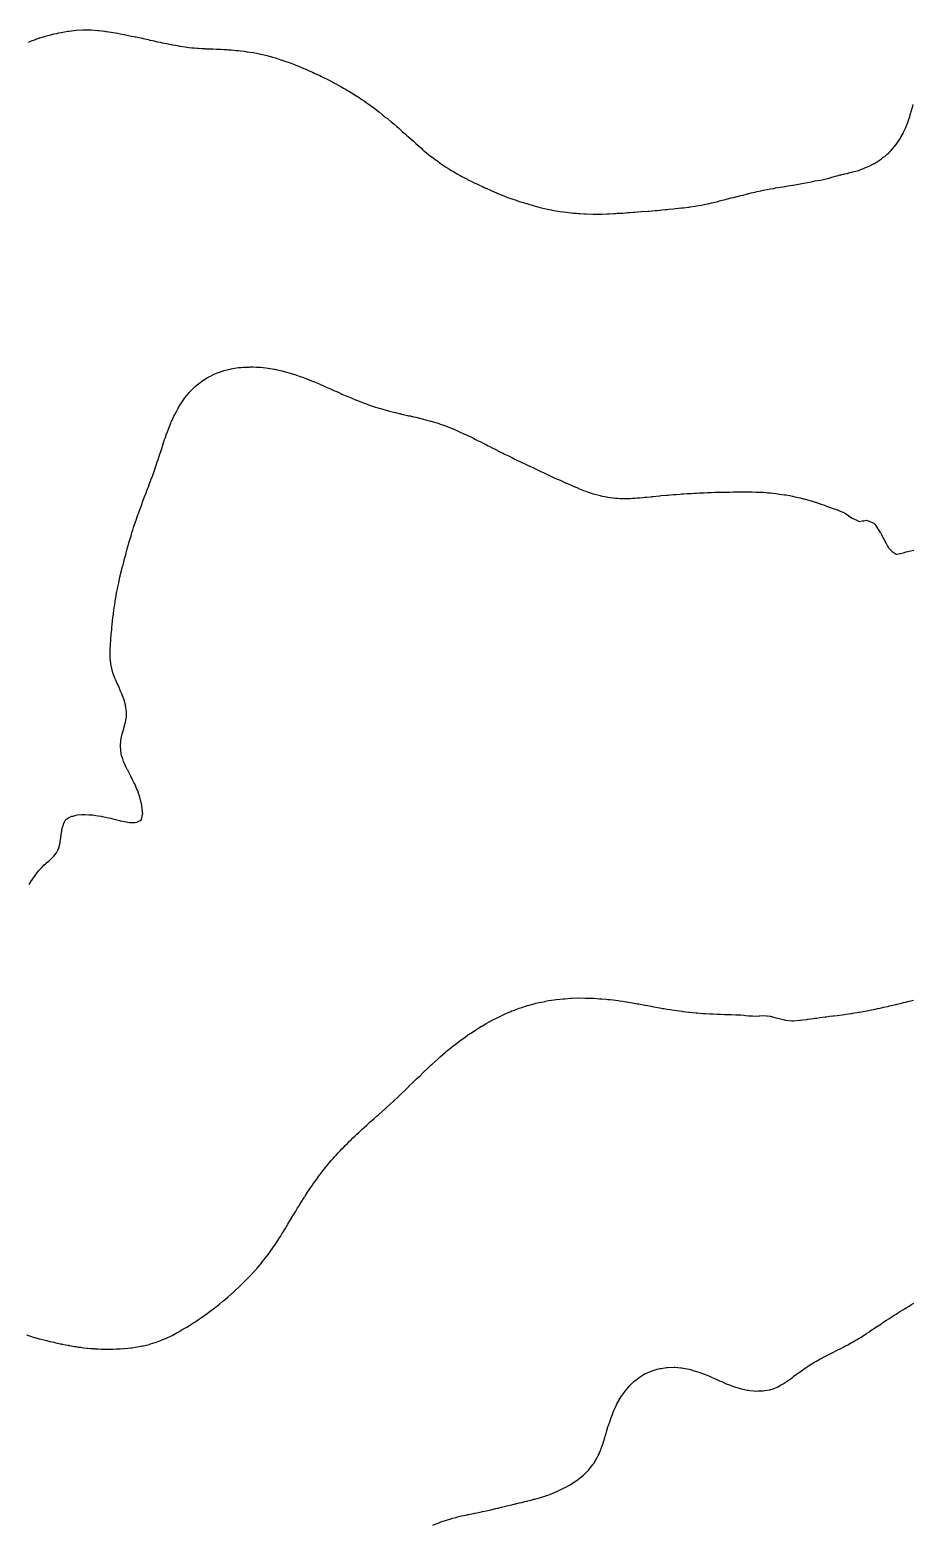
# Model space of a CAD drawing. Extents: x -717077 to -715000, y -984627 to -984000.
# Drawn here: x -716507.7 to -716388.2, y -984624.9 to -984422.4 of the extents above; entities that cross this region are included whole.
import ezdxf

# ---------------------------------------------------------------- set-up
doc = ezdxf.new("R2010")
doc.units = 0
doc.layers.add('buffer_B1_0_1_clip', color=7, linetype='Continuous')

msp = doc.modelspace()

# ---------------------------------------------------------------- linework, layer by layer
at = {"layer": 'buffer_B1_0_1_clip'}
for points in [[(-716507.93, -984424.07), (-716507.5, -984423.9), (-716507.21, -984423.79), (-716506.56, -984423.56), (-716506.5, -984423.54), (-716506.47, -984423.53), (-716506.38, -984423.5), (-716505.7, -984423.3), (-716505.5, -984423.24), (-716505.14, -984423.14), (-716504.92, -984423.08), (-716504.5, -984422.97), (-716504.11, -984422.89), (-716503.82, -984422.82), (-716503.5, -984422.75), (-716503.28, -984422.72), (-716502.59, -984422.6), (-716502.5, -984422.58), (-716502.43, -984422.57), (-716501.81, -984422.5), (-716501.53, -984422.47), (-716501.5, -984422.47), (-716501.46, -984422.47), (-716500.58, -984422.42), (-716500.5, -984422.42), (-716500.42, -984422.42), (-716499.57, -984422.43), (-716499.5, -984422.43), (-716499.43, -984422.43), (-716498.51, -984422.49), (-716498.5, -984422.49), (-716498.49, -984422.49), (-716498.41, -984422.5), (-716497.6, -984422.6), (-716497.5, -984422.62), (-716497.36, -984422.64), (-716496.73, -984422.73), (-716496.5, -984422.77), (-716496.17, -984422.83), (-716495.88, -984422.88), (-716495.5, -984422.95), (-716495.04, -984423.04), (-716494.94, -984423.06), (-716494.2, -984423.2), (-716493.69, -984423.31), (-716493.5, -984423.35), (-716493.37, -984423.37), (-716492.76, -984423.5), (-716492.55, -984423.55), (-716492.5, -984423.56), (-716492.42, -984423.58), (-716491.73, -984423.73), (-716491.5, -984423.79), (-716491.13, -984423.87), (-716490.92, -984423.92), (-716490.5, -984424.02), (-716490.1, -984424.1), (-716489.84, -984424.16), (-716489.5, -984424.23), (-716489.27, -984424.27), (-716488.6, -984424.4), (-716488.5, -984424.42), (-716488.43, -984424.43), (-716488.03, -984424.5), (-716487.58, -984424.58), (-716487.5, -984424.6), (-716487.38, -984424.62), (-716486.72, -984424.72), (-716486.5, -984424.75), (-716486.22, -984424.78), (-716485.82, -984424.83), (-716485.5, -984424.86), (-716485.12, -984424.88), (-716484.9, -984424.9), (-716484.5, -984424.93), (-716484.05, -984424.95), (-716483.95, -984424.96), (-716483.5, -984424.98), (-716483, -984425), (-716483, -984425), (-716482.5, -984425.02), (-716482.04, -984425.04), (-716481.96, -984425.04), (-716481.5, -984425.07), (-716481.09, -984425.09), (-716480.89, -984425.1), (-716480.5, -984425.13), (-716480.16, -984425.16), (-716479.8, -984425.2), (-716479.5, -984425.22), (-716479.25, -984425.25), (-716478.68, -984425.32), (-716478.5, -984425.34), (-716478.36, -984425.37), (-716477.5, -984425.5), (-716477.5, -984425.5), (-716477.49, -984425.5), (-716477.47, -984425.5), (-716476.66, -984425.66), (-716476.5, -984425.69), (-716476.25, -984425.75), (-716475.84, -984425.85), (-716475.5, -984425.93), (-716475.05, -984426.06), (-716474.9, -984426.1), (-716474.5, -984426.22), (-716474.28, -984426.29), (-716473.62, -984426.5), (-716473.53, -984426.53), (-716473.5, -984426.54), (-716472.5, -984426.9), (-716472.06, -984427.07), (-716471.85, -984427.15), (-716471.5, -984427.28), (-716471.34, -984427.35), (-716470.97, -984427.5), (-716470.64, -984427.65), (-716470.5, -984427.71), (-716470.13, -984427.87), (-716469.95, -984427.95), (-716469.5, -984428.15), (-716469.26, -984428.26), (-716468.72, -984428.5), (-716468.57, -984428.57), (-716468.5, -984428.61), (-716468.29, -984428.71), (-716467.9, -984428.9), (-716467.5, -984429.1), (-716467.23, -984429.23), (-716466.72, -984429.5), (-716466.58, -984429.58), (-716466.5, -984429.62), (-716466.23, -984429.77), (-716465.93, -984429.93), (-716465.5, -984430.17), (-716465.29, -984430.29), (-716464.93, -984430.5), (-716464.66, -984430.66), (-716464.5, -984430.76), (-716464.04, -984431.04), (-716463.83, -984431.17), (-716463.5, -984431.38), (-716463.42, -984431.43), (-716463.31, -984431.5), (-716462.82, -984431.83), (-716462.5, -984432.04), (-716462.23, -984432.23), (-716461.84, -984432.5), (-716461.64, -984432.65), (-716461.5, -984432.75), (-716461.07, -984433.07), (-716460.51, -984433.5), (-716460.5, -984433.51), (-716460.47, -984433.53), (-716459.95, -984433.95), (-716459.5, -984434.31), (-716459.39, -984434.39), (-716459.26, -984434.5), (-716458.85, -984434.85), (-716458.5, -984435.15), (-716458.09, -984435.5), (-716457.78, -984435.78), (-716457.5, -984436.03), (-716457.25, -984436.25), (-716456.96, -984436.5), (-716456.72, -984436.72), (-716456.5, -984436.92), (-716455.83, -984437.5), (-716455.66, -984437.66), (-716455.5, -984437.81), (-716455.13, -984438.13), (-716454.71, -984438.5), (-716454.6, -984438.6), (-716454.5, -984438.69), (-716454.06, -984439.06), (-716453.51, -984439.5), (-716453.5, -984439.51), (-716453.5, -984439.51), (-716453.46, -984439.54), (-716452.94, -984439.94), (-716452.5, -984440.26), (-716452.36, -984440.36), (-716452.15, -984440.5), (-716451.77, -984440.77), (-716451.5, -984440.95), (-716451.16, -984441.16), (-716450.62, -984441.5), (-716450.54, -984441.54), (-716450.5, -984441.57), (-716450.34, -984441.66), (-716449.91, -984441.91), (-716449.5, -984442.14), (-716449.26, -984442.27), (-716448.82, -984442.5), (-716448.61, -984442.61), (-716448.5, -984442.67), (-716448.16, -984442.84), (-716447.94, -984442.95), (-716447.5, -984443.17), (-716447.27, -984443.28), (-716446.8, -984443.5), (-716446.59, -984443.6), (-716446.5, -984443.64), (-716446.24, -984443.76), (-716445.91, -984443.91), (-716445.5, -984444.1), (-716445.22, -984444.23), (-716444.59, -984444.5), (-716444.53, -984444.53), (-716444.5, -984444.54), (-716444.43, -984444.57), (-716443.82, -984444.82), (-716443.5, -984444.95), (-716443.09, -984445.1), (-716442.8, -984445.2), (-716442.5, -984445.31), (-716442.36, -984445.36), (-716441.93, -984445.5), (-716441.6, -984445.61), (-716441.5, -984445.64), (-716441.3, -984445.7), (-716440.84, -984445.84), (-716440.5, -984445.94), (-716440.07, -984446.07), (-716439.88, -984446.12), (-716439.5, -984446.23), (-716438.53, -984446.5), (-716438.5, -984446.51), (-716438.5, -984446.51), (-716438.49, -984446.51), (-716437.69, -984446.69), (-716437.5, -984446.74), (-716437.21, -984446.79), (-716436.86, -984446.86), (-716436.5, -984446.93), (-716436, -984447.01), (-716435.99, -984447.01), (-716435.5, -984447.08), (-716435.12, -984447.12), (-716434.84, -984447.16), (-716434.5, -984447.2), (-716434.22, -984447.22), (-716433.74, -984447.26), (-716433.5, -984447.28), (-716433.29, -984447.29), (-716432.67, -984447.33), (-716432.5, -984447.34), (-716431.5, -984447.36), (-716431.36, -984447.36), (-716430.64, -984447.36), (-716430.5, -984447.36), (-716430.35, -984447.36), (-716429.67, -984447.33), (-716429.5, -984447.33), (-716429.32, -984447.32), (-716428.71, -984447.29), (-716428.5, -984447.28), (-716428.26, -984447.26), (-716427.77, -984447.23), (-716427.5, -984447.22), (-716427.19, -984447.19), (-716426.83, -984447.17), (-716426.5, -984447.14), (-716426.11, -984447.11), (-716425.9, -984447.1), (-716425.5, -984447.07), (-716425.03, -984447.03), (-716424.97, -984447.03), (-716424.04, -984446.96), (-716423.95, -984446.96), (-716423.5, -984446.92), (-716423.11, -984446.89), (-716422.87, -984446.87), (-716422.5, -984446.84), (-716422.19, -984446.81), (-716421.76, -984446.76), (-716421.5, -984446.74), (-716421.28, -984446.72), (-716420.65, -984446.65), (-716420.38, -984446.62), (-716419.53, -984446.53), (-716419.5, -984446.53), (-716419.47, -984446.53), (-716419.27, -984446.5), (-716418.58, -984446.42), (-716418.5, -984446.41), (-716418.39, -984446.39), (-716417.71, -984446.29), (-716417.5, -984446.26), (-716417.2, -984446.2), (-716416.86, -984446.14), (-716416.5, -984446.07), (-716416.03, -984445.97), (-716415.95, -984445.96), (-716415.5, -984445.86), (-716415.21, -984445.79), (-716414.65, -984445.65), (-716414.5, -984445.62), (-716414.41, -984445.59), (-716414.05, -984445.5), (-716413.61, -984445.39), (-716413.5, -984445.36), (-716413.31, -984445.31), (-716412.82, -984445.18), (-716412.5, -984445.1), (-716412.02, -984444.98), (-716411.97, -984444.97), (-716411.5, -984444.85), (-716411.22, -984444.78), (-716410.62, -984444.62), (-716410.5, -984444.59), (-716410.43, -984444.57), (-716410.13, -984444.5), (-716409.62, -984444.38), (-716409.5, -984444.35), (-716409.31, -984444.31), (-716408.8, -984444.2), (-716408.5, -984444.13), (-716407.5, -984443.94), (-716407.12, -984443.88), (-716406.83, -984443.83), (-716406.5, -984443.78), (-716405.5, -984443.61), (-716405.4, -984443.6), (-716404.85, -984443.5), (-716404.5, -984443.44), (-716404.42, -984443.43), (-716403.7, -984443.3), (-716403.5, -984443.27), (-716402.5, -984443.08), (-716402.01, -984442.99), (-716401.97, -984442.98), (-716401.5, -984442.88), (-716401.18, -984442.82), (-716400.75, -984442.75), (-716400.33, -984442.67), (-716399.6, -984442.5), (-716399.52, -984442.48), (-716399.5, -984442.48), (-716399.46, -984442.47), (-716398.75, -984442.25), (-716398.5, -984442.18), (-716398.06, -984442.06), (-716397.96, -984442.04), (-716397.5, -984441.92), (-716397.15, -984441.85), (-716396.75, -984441.75), (-716396.5, -984441.69), (-716396.35, -984441.65), (-716395.79, -984441.5), (-716395.56, -984441.44), (-716395.5, -984441.41), (-716395.36, -984441.36), (-716394.84, -984441.16), (-716394.5, -984441.03), (-716394.14, -984440.86), (-716393.55, -984440.55), (-716393.5, -984440.53), (-716393.48, -984440.52), (-716393.45, -984440.5), (-716392.87, -984440.13), (-716392.5, -984439.88), (-716392.28, -984439.72), (-716391.99, -984439.5), (-716391.73, -984439.27), (-716391.5, -984439.06), (-716391.22, -984438.78), (-716390.96, -984438.5), (-716390.75, -984438.25), (-716390.5, -984437.93), (-716390.32, -984437.68), (-716390.2, -984437.5), (-716389.93, -984437.07), (-716389.76, -984436.76), (-716389.6, -984436.5), (-716389.57, -984436.43), (-716389.5, -984436.29), (-716389.25, -984435.75), (-716389.15, -984435.5), (-716388.97, -984435.03), (-716388.93, -984434.94), (-716388.77, -984434.5), (-716388.7, -984434.3), (-716388.5, -984433.61), (-716388.47, -984433.52), (-716388.47, -984433.5), (-716388.46, -984433.46), (-716388.26, -984432.74), (-716388.2, -984432.5)], [(-716507.85, -984538.15), (-716507.5, -984537.64), (-716507.44, -984537.56), (-716507.41, -984537.5), (-716507.22, -984537.22), (-716507.04, -984536.96), (-716506.72, -984536.5), (-716506.62, -984536.38), (-716506.5, -984536.24), (-716506.14, -984535.86), (-716505.79, -984535.5), (-716505.64, -984535.36), (-716505.5, -984535.24), (-716505.1, -984534.9), (-716504.66, -984534.5), (-716504.58, -984534.42), (-716504.5, -984534.33), (-716504.14, -984533.86), (-716503.94, -984533.5), (-716503.82, -984533.18), (-716503.7, -984532.7), (-716503.64, -984532.5), (-716503.62, -984532.38), (-716503.52, -984531.52), (-716503.51, -984531.5), (-716503.51, -984531.49), (-716503.5, -984531.38), (-716503.39, -984530.61), (-716503.38, -984530.5), (-716503.29, -984530.29), (-716503.14, -984529.86), (-716502.95, -984529.5), (-716502.72, -984529.28), (-716502.5, -984529.13), (-716502.07, -984528.93), (-716501.89, -984528.89), (-716501.5, -984528.76), (-716501.28, -984528.72), (-716500.7, -984528.7), (-716500.5, -984528.67), (-716500.32, -984528.68), (-716499.72, -984528.72), (-716499.5, -984528.72), (-716499.25, -984528.75), (-716498.81, -984528.81), (-716498.5, -984528.85), (-716498.08, -984528.92), (-716497.94, -984528.95), (-716497.5, -984529.03), (-716497.11, -984529.12), (-716496.8, -984529.2), (-716496.5, -984529.27), (-716496.31, -984529.31), (-716495.63, -984529.5), (-716495.53, -984529.53), (-716495.5, -984529.54), (-716495.45, -984529.55), (-716494.69, -984529.69), (-716494.5, -984529.74), (-716494.24, -984529.77), (-716493.75, -984529.75), (-716493.5, -984529.77), (-716493.28, -984529.72), (-716492.81, -984529.5), (-716492.65, -984529.35), (-716492.5, -984528.7), (-716492.47, -984528.53), (-716492.47, -984528.5), (-716492.48, -984528.48), (-716492.5, -984528.24), (-716492.57, -984527.57), (-716492.57, -984527.5), (-716492.59, -984527.41), (-716492.76, -984526.76), (-716492.8, -984526.5), (-716492.97, -984526.03), (-716492.98, -984525.99), (-716493.14, -984525.5), (-716493.25, -984525.25), (-716493.5, -984524.67), (-716493.55, -984524.55), (-716493.57, -984524.5), (-716493.65, -984524.35), (-716493.88, -984523.88), (-716494.08, -984523.5), (-716494.22, -984523.22), (-716494.5, -984522.7), (-716494.57, -984522.57), (-716494.61, -984522.5), (-716494.69, -984522.31), (-716494.88, -984521.88), (-716495.06, -984521.5), (-716495.16, -984521.16), (-716495.32, -984520.68), (-716495.38, -984520.5), (-716495.39, -984520.39), (-716495.49, -984519.51), (-716495.49, -984519.5), (-716495.49, -984519.5), (-716495.41, -984518.59), (-716495.4, -984518.5), (-716495.37, -984518.37), (-716495.23, -984517.77), (-716495.16, -984517.5), (-716495.03, -984517.03), (-716495.02, -984516.98), (-716494.88, -984516.5), (-716494.81, -984516.19), (-716494.7, -984515.7), (-716494.65, -984515.5), (-716494.66, -984515.34), (-716494.68, -984514.69), (-716494.69, -984514.5), (-716494.74, -984514.26), (-716494.82, -984513.82), (-716494.89, -984513.5), (-716495.04, -984513.04), (-716495.09, -984512.91), (-716495.23, -984512.5), (-716495.31, -984512.32), (-716495.5, -984511.91), (-716495.62, -984511.62), (-716495.67, -984511.5), (-716495.81, -984511.19), (-716495.93, -984510.93), (-716496.12, -984510.5), (-716496.23, -984510.23), (-716496.5, -984509.51), (-716496.5, -984509.5), (-716496.5, -984509.5), (-716496.5, -984509.5), (-716496.7, -984508.7), (-716496.74, -984508.5), (-716496.77, -984508.23), (-716496.82, -984507.83), (-716496.86, -984507.5), (-716496.86, -984507.14), (-716496.87, -984506.87), (-716496.87, -984506.5), (-716496.86, -984506.14), (-716496.85, -984505.85), (-716496.83, -984505.5), (-716496.8, -984505.2), (-716496.77, -984504.77), (-716496.75, -984504.5), (-716496.72, -984504.28), (-716496.67, -984503.67), (-716496.65, -984503.5), (-716496.64, -984503.36), (-716496.56, -984502.56), (-716496.55, -984502.5), (-716496.54, -984502.46), (-716496.5, -984502.06), (-716496.44, -984501.56), (-716496.43, -984501.5), (-716496.42, -984501.42), (-716496.32, -984500.68), (-716496.3, -984500.5), (-716496.26, -984500.26), (-716496.19, -984499.81), (-716496.14, -984499.5), (-716496.07, -984499.07), (-716496.04, -984498.96), (-716495.97, -984498.5), (-716495.89, -984498.11), (-716495.83, -984497.83), (-716495.76, -984497.5), (-716495.71, -984497.29), (-716495.56, -984496.56), (-716495.55, -984496.5), (-716495.54, -984496.46), (-716495.5, -984496.3), (-716495.34, -984495.66), (-716495.3, -984495.5), (-716495.23, -984495.23), (-716495.13, -984494.87), (-716495.04, -984494.5), (-716494.92, -984494.08), (-716494.87, -984493.87), (-716494.77, -984493.5), (-716494.71, -984493.29), (-716494.51, -984492.51), (-716494.51, -984492.5), (-716494.51, -984492.49), (-716494.5, -984492.47), (-716494.28, -984491.72), (-716494.21, -984491.5), (-716494.09, -984491.09), (-716494.05, -984490.95), (-716493.92, -984490.5), (-716493.81, -984490.19), (-716493.65, -984489.65), (-716493.6, -984489.5), (-716493.57, -984489.43), (-716493.5, -984489.19), (-716493.32, -984488.68), (-716493.25, -984488.5), (-716493.12, -984488.12), (-716493.06, -984487.94), (-716492.9, -984487.5), (-716492.79, -984487.21), (-716492.56, -984486.56), (-716492.54, -984486.5), (-716492.53, -984486.47), (-716492.5, -984486.4), (-716492.25, -984485.75), (-716491.97, -984485.03), (-716491.94, -984484.94), (-716491.77, -984484.5), (-716491.7, -984484.3), (-716491.5, -984483.74), (-716491.43, -984483.57), (-716491.35, -984483.36), (-716491.16, -984482.84), (-716490.89, -984482.11), (-716490.79, -984481.79), (-716490.69, -984481.5), (-716490.64, -984481.36), (-716490.5, -984480.92), (-716490.39, -984480.61), (-716490.35, -984480.5), (-716490.28, -984480.28), (-716490.14, -984479.86), (-716490.02, -984479.5), (-716489.89, -984479.11), (-716489.79, -984478.79), (-716489.69, -984478.5), (-716489.64, -984478.36), (-716489.5, -984477.91), (-716489.39, -984477.61), (-716489.36, -984477.5), (-716489.28, -984477.28), (-716489.13, -984476.87), (-716489, -984476.5), (-716488.85, -984476.15), (-716488.68, -984475.68), (-716488.61, -984475.5), (-716488.57, -984475.43), (-716488.5, -984475.26), (-716488.25, -984474.75), (-716488.14, -984474.5), (-716487.91, -984474.09), (-716487.71, -984473.72), (-716487.6, -984473.5), (-716487.56, -984473.44), (-716487.5, -984473.34), (-716486.94, -984472.5), (-716486.75, -984472.25), (-716486.5, -984471.93), (-716486.3, -984471.7), (-716486.13, -984471.5), (-716485.82, -984471.18), (-716485.5, -984470.86), (-716485.31, -984470.69), (-716485.1, -984470.5), (-716484.76, -984470.24), (-716484.5, -984470.04), (-716484.18, -984469.82), (-716483.68, -984469.5), (-716483.56, -984469.44), (-716483.5, -984469.4), (-716483.3, -984469.3), (-716482.89, -984469.11), (-716482.5, -984468.92), (-716482.19, -984468.81), (-716481.6, -984468.6), (-716481.5, -984468.56), (-716481.45, -984468.55), (-716481.26, -984468.5), (-716480.65, -984468.35), (-716480.5, -984468.32), (-716480.28, -984468.28), (-716479.79, -984468.21), (-716479.5, -984468.16), (-716479.13, -984468.13), (-716478.89, -984468.11), (-716478.5, -984468.08), (-716478.07, -984468.08), (-716477.93, -984468.07), (-716477.5, -984468.07), (-716477.09, -984468.09), (-716476.9, -984468.1), (-716476.5, -984468.12), (-716476.16, -984468.16), (-716475.8, -984468.2), (-716475.5, -984468.24), (-716475.27, -984468.27), (-716474.61, -984468.39), (-716474.5, -984468.41), (-716474.42, -984468.42), (-716474.06, -984468.5), (-716473.6, -984468.61), (-716473.5, -984468.63), (-716473.32, -984468.68), (-716472.82, -984468.82), (-716472.5, -984468.91), (-716472.05, -984469.05), (-716471.9, -984469.1), (-716471.5, -984469.23), (-716471.29, -984469.3), (-716470.71, -984469.5), (-716470.5, -984469.58), (-716470.36, -984469.64), (-716469.85, -984469.85), (-716469.5, -984469.99), (-716469.14, -984470.14), (-716468.67, -984470.33), (-716468.5, -984470.4), (-716468.43, -984470.43), (-716468.27, -984470.5), (-716467.74, -984470.74), (-716467.5, -984470.85), (-716467.05, -984471.05), (-716466.87, -984471.13), (-716466.5, -984471.29), (-716466.35, -984471.36), (-716466.02, -984471.5), (-716465.66, -984471.67), (-716465.5, -984471.74), (-716465.08, -984471.92), (-716464.97, -984471.97), (-716464.5, -984472.17), (-716464.26, -984472.27), (-716463.66, -984472.5), (-716463.55, -984472.55), (-716463.5, -984472.57), (-716463.38, -984472.62), (-716462.84, -984472.84), (-716462.5, -984472.97), (-716462.11, -984473.11), (-716461.77, -984473.23), (-716461.5, -984473.33), (-716461.37, -984473.37), (-716460.95, -984473.5), (-716460.61, -984473.61), (-716460.5, -984473.65), (-716460.29, -984473.71), (-716459.85, -984473.85), (-716459.5, -984473.94), (-716459.06, -984474.06), (-716458.9, -984474.1), (-716458.5, -984474.2), (-716458.26, -984474.26), (-716457.58, -984474.42), (-716457.5, -984474.44), (-716457.45, -984474.45), (-716457.22, -984474.5), (-716456.64, -984474.64), (-716456.5, -984474.67), (-716456.29, -984474.71), (-716455.82, -984474.82), (-716455.5, -984474.89), (-716455.01, -984475.01), (-716454.98, -984475.02), (-716454.5, -984475.13), (-716454.21, -984475.21), (-716453.64, -984475.36), (-716453.5, -984475.39), (-716453.42, -984475.42), (-716453.14, -984475.5), (-716452.65, -984475.66), (-716452.5, -984475.7), (-716452.19, -984475.81), (-716451.91, -984475.91), (-716451.5, -984476.05), (-716451.18, -984476.18), (-716450.6, -984476.4), (-716450.5, -984476.44), (-716450.45, -984476.46), (-716450.35, -984476.5), (-716449.76, -984476.77), (-716449.5, -984476.88), (-716449.08, -984477.08), (-716448.79, -984477.21), (-716448.5, -984477.34), (-716448.39, -984477.39), (-716448.16, -984477.5), (-716447.72, -984477.73), (-716447.5, -984477.84), (-716447.06, -984478.06), (-716446.82, -984478.18), (-716446.5, -984478.34), (-716446.39, -984478.4), (-716446.18, -984478.5), (-716445.73, -984478.74), (-716445.5, -984478.86), (-716445.07, -984479.08), (-716444.78, -984479.22), (-716444.5, -984479.36), (-716444.41, -984479.41), (-716444.21, -984479.5), (-716443.74, -984479.74), (-716443.5, -984479.86), (-716443.07, -984480.07), (-716442.79, -984480.21), (-716442.5, -984480.35), (-716442.4, -984480.4), (-716442.18, -984480.5), (-716441.73, -984480.73), (-716441.5, -984480.84), (-716441.05, -984481.06), (-716440.85, -984481.15), (-716440.5, -984481.32), (-716440.37, -984481.38), (-716440.09, -984481.5), (-716439.69, -984481.7), (-716439.5, -984481.79), (-716439.02, -984482.02), (-716438.94, -984482.06), (-716438.5, -984482.27), (-716438.34, -984482.34), (-716437.97, -984482.5), (-716437.65, -984482.66), (-716437.5, -984482.73), (-716437.07, -984482.93), (-716436.97, -984482.98), (-716436.5, -984483.2), (-716436.29, -984483.29), (-716435.81, -984483.5), (-716435.6, -984483.6), (-716435.5, -984483.65), (-716435.23, -984483.77), (-716434.91, -984483.92), (-716434.5, -984484.1), (-716434.21, -984484.22), (-716433.51, -984484.5), (-716433.5, -984484.51), (-716433.5, -984484.51), (-716433.49, -984484.51), (-716432.79, -984484.79), (-716432.5, -984484.9), (-716432.05, -984485.06), (-716431.89, -984485.11), (-716431.5, -984485.24), (-716431.3, -984485.3), (-716430.52, -984485.5), (-716430.5, -984485.51), (-716430.5, -984485.51), (-716430.49, -984485.51), (-716429.68, -984485.68), (-716429.5, -984485.72), (-716429.25, -984485.75), (-716428.8, -984485.81), (-716428.5, -984485.84), (-716428.15, -984485.85), (-716427.86, -984485.87), (-716427.5, -984485.88), (-716427.13, -984485.87), (-716426.87, -984485.87), (-716426.5, -984485.87), (-716426.16, -984485.84), (-716425.83, -984485.83), (-716425.5, -984485.81), (-716425.22, -984485.78), (-716424.74, -984485.75), (-716424.5, -984485.72), (-716424.3, -984485.7), (-716423.64, -984485.64), (-716423.5, -984485.62), (-716423.39, -984485.61), (-716422.52, -984485.52), (-716422.5, -984485.52), (-716422.48, -984485.52), (-716422.32, -984485.5), (-716421.56, -984485.43), (-716421.5, -984485.43), (-716421.42, -984485.42), (-716420.64, -984485.36), (-716420.5, -984485.35), (-716420.33, -984485.34), (-716419.71, -984485.29), (-716419.5, -984485.27), (-716419.26, -984485.26), (-716418.77, -984485.23), (-716418.5, -984485.21), (-716418.19, -984485.19), (-716417.83, -984485.17), (-716417.5, -984485.15), (-716417.13, -984485.14), (-716416.88, -984485.12), (-716416.5, -984485.1), (-716416.09, -984485.09), (-716415.92, -984485.08), (-716415.5, -984485.06), (-716415.05, -984485.05), (-716414.95, -984485.05), (-716414.5, -984485.04), (-716414.03, -984485.03), (-716413.97, -984485.03), (-716413.5, -984485.02), (-716413.01, -984485.01), (-716412.99, -984485.01), (-716412.5, -984485), (-716411.5, -984484.99), (-716411, -984485), (-716410.99, -984485), (-716410.5, -984485), (-716410, -984485), (-716410, -984485), (-716409.5, -984485.01), (-716408.5, -984485.05), (-716408.08, -984485.08), (-716407.9, -984485.1), (-716407.5, -984485.13), (-716407.16, -984485.17), (-716406.79, -984485.21), (-716406.5, -984485.24), (-716406.27, -984485.28), (-716405.63, -984485.37), (-716405.5, -984485.39), (-716405.4, -984485.41), (-716404.9, -984485.5), (-716404.57, -984485.57), (-716404.5, -984485.58), (-716404.39, -984485.61), (-716403.75, -984485.75), (-716403.5, -984485.81), (-716403.08, -984485.92), (-716402.95, -984485.95), (-716402.5, -984486.07), (-716402.16, -984486.17), (-716401.69, -984486.31), (-716401.5, -984486.37), (-716401.39, -984486.4), (-716401.07, -984486.5), (-716400.64, -984486.64), (-716400.5, -984486.69), (-716400.19, -984486.81), (-716399.92, -984486.92), (-716399.5, -984487.08), (-716399.18, -984487.18), (-716398.62, -984487.38), (-716398.5, -984487.42), (-716398.44, -984487.44), (-716398.27, -984487.5), (-716397.71, -984487.72), (-716397.5, -984487.81), (-716397.1, -984488.1), (-716396.54, -984488.5), (-716396.52, -984488.52), (-716396.5, -984488.54), (-716396.43, -984488.57), (-716395.83, -984488.84), (-716395.5, -984488.98), (-716395.08, -984488.92), (-716394.89, -984488.89), (-716394.5, -984488.84), (-716394.01, -984489.02), (-716393.97, -984489.03), (-716393.5, -984489.21), (-716393.38, -984489.38), (-716393.29, -984489.5), (-716392.98, -984489.98), (-716392.92, -984490.08), (-716392.64, -984490.5), (-716392.59, -984490.59), (-716392.5, -984490.75), (-716392.25, -984491.25), (-716392.11, -984491.5), (-716391.91, -984491.91), (-716391.66, -984492.34), (-716391.57, -984492.5), (-716391.55, -984492.55), (-716391.5, -984492.63), (-716391.05, -984493.05), (-716390.75, -984493.25), (-716390.5, -984493.43), (-716390.41, -984493.41), (-716389.73, -984493.27), (-716389.5, -984493.23), (-716389.13, -984493.13), (-716388.92, -984493.08), (-716388.5, -984492.97), (-716388.1, -984492.9)], [(-716508.18, -984599.18), (-716507.65, -984599.35), (-716507.5, -984599.4), (-716507.42, -984599.42), (-716507.13, -984599.5), (-716506.64, -984599.64), (-716506.5, -984599.68), (-716506.25, -984599.75), (-716505.85, -984599.85), (-716505.5, -984599.94), (-716505.04, -984600.05), (-716504.93, -984600.07), (-716504.5, -984600.17), (-716504.23, -984600.23), (-716503.64, -984600.36), (-716503.5, -984600.39), (-716503.4, -984600.41), (-716502.94, -984600.5), (-716502.57, -984600.58), (-716502.5, -984600.59), (-716502.39, -984600.61), (-716501.72, -984600.72), (-716501.5, -984600.76), (-716501.19, -984600.81), (-716500.85, -984600.85), (-716500.5, -984600.91), (-716500.05, -984600.95), (-716499.96, -984600.96), (-716499.5, -984601.01), (-716499.03, -984601.03), (-716498.96, -984601.04), (-716498.5, -984601.07), (-716498.07, -984601.08), (-716497.92, -984601.08), (-716497.5, -984601.09), (-716497.09, -984601.09), (-716496.91, -984601.09), (-716496.5, -984601.09), (-716496.07, -984601.07), (-716495.93, -984601.07), (-716495.5, -984601.05), (-716495.01, -984601.01), (-716494.99, -984601.01), (-716494.5, -984600.97), (-716494.08, -984600.92), (-716493.9, -984600.9), (-716493.5, -984600.85), (-716493.2, -984600.8), (-716492.71, -984600.71), (-716492.5, -984600.67), (-716492.36, -984600.64), (-716491.77, -984600.5), (-716491.55, -984600.45), (-716491.5, -984600.43), (-716491.4, -984600.4), (-716490.8, -984600.2), (-716490.5, -984600.11), (-716490.07, -984599.93), (-716489.84, -984599.84), (-716489.5, -984599.7), (-716489.36, -984599.64), (-716489.06, -984599.5), (-716488.68, -984599.32), (-716488.5, -984599.23), (-716488.03, -984598.98), (-716487.91, -984598.91), (-716487.5, -984598.69), (-716487.38, -984598.62), (-716487.17, -984598.5), (-716486.75, -984598.25), (-716486.5, -984598.11), (-716486.12, -984597.88), (-716485.53, -984597.5), (-716485.51, -984597.49), (-716485.5, -984597.48), (-716485.43, -984597.44), (-716484.91, -984597.09), (-716484.5, -984596.81), (-716484.32, -984596.68), (-716484.06, -984596.5), (-716483.73, -984596.27), (-716483.5, -984596.09), (-716483.16, -984595.84), (-716482.72, -984595.5), (-716482.6, -984595.41), (-716482.5, -984595.33), (-716482.04, -984594.96), (-716481.61, -984594.62), (-716481.5, -984594.52), (-716481.49, -984594.51), (-716481.47, -984594.5), (-716480.95, -984594.05), (-716480.5, -984593.66), (-716480.42, -984593.58), (-716480.33, -984593.5), (-716479.89, -984593.11), (-716479.5, -984592.74), (-716479.37, -984592.63), (-716479.24, -984592.5), (-716478.86, -984592.14), (-716478.5, -984591.77), (-716478.37, -984591.63), (-716478.24, -984591.5), (-716477.88, -984591.12), (-716477.5, -984590.71), (-716477.4, -984590.6), (-716477.3, -984590.5), (-716476.93, -984590.07), (-716476.5, -984589.56), (-716476.47, -984589.53), (-716476.45, -984589.5), (-716476.25, -984589.25), (-716476.03, -984588.97), (-716475.67, -984588.5), (-716475.59, -984588.41), (-716475.5, -984588.28), (-716475.17, -984587.83), (-716474.93, -984587.5), (-716474.75, -984587.25), (-716474.5, -984586.86), (-716474.35, -984586.65), (-716474.26, -984586.5), (-716473.96, -984586.04), (-716473.84, -984585.85), (-716473.63, -984585.5), (-716473.58, -984585.42), (-716473.5, -984585.29), (-716473.2, -984584.8), (-716473.01, -984584.5), (-716472.82, -984584.18), (-716472.5, -984583.64), (-716472.44, -984583.56), (-716472.41, -984583.5), (-716472.28, -984583.29), (-716472.07, -984582.93), (-716471.81, -984582.5), (-716471.69, -984582.31), (-716471.5, -984581.98), (-716471.31, -984581.69), (-716471.2, -984581.5), (-716470.93, -984581.07), (-716470.7, -984580.7), (-716470.58, -984580.5), (-716470.54, -984580.46), (-716470.5, -984580.38), (-716470.15, -984579.86), (-716469.92, -984579.5), (-716469.75, -984579.25), (-716469.5, -984578.88), (-716469.34, -984578.66), (-716469.23, -984578.5), (-716468.92, -984578.08), (-716468.58, -984577.58), (-716468.52, -984577.5), (-716468.51, -984577.49), (-716468.5, -984577.47), (-716468.07, -984576.93), (-716467.74, -984576.5), (-716467.63, -984576.37), (-716467.5, -984576.21), (-716467.17, -984575.83), (-716466.9, -984575.5), (-716466.71, -984575.29), (-716466.5, -984575.04), (-716466.24, -984574.76), (-716466, -984574.5), (-716465.76, -984574.24), (-716465.5, -984573.96), (-716465.27, -984573.73), (-716465.05, -984573.5), (-716464.77, -984573.23), (-716464.5, -984572.95), (-716464.27, -984572.73), (-716464.03, -984572.5), (-716463.75, -984572.25), (-716463.5, -984572), (-716463.24, -984571.76), (-716462.96, -984571.5), (-716462.72, -984571.28), (-716462.5, -984571.07), (-716462.2, -984570.81), (-716461.86, -984570.5), (-716461.67, -984570.33), (-716461.5, -984570.17), (-716461.14, -984569.86), (-716460.73, -984569.5), (-716460.61, -984569.39), (-716460.5, -984569.3), (-716460.07, -984568.93), (-716459.6, -984568.5), (-716459.54, -984568.46), (-716459.5, -984568.41), (-716459.02, -984567.98), (-716458.51, -984567.5), (-716458.5, -984567.5), (-716458.5, -984567.49), (-716458.39, -984567.39), (-716457.99, -984567.02), (-716457.5, -984566.53), (-716457.48, -984566.52), (-716457.47, -984566.5), (-716456.97, -984566.03), (-716456.5, -984565.56), (-716456.47, -984565.53), (-716456.44, -984565.5), (-716455.96, -984565.04), (-716455.5, -984564.58), (-716455.46, -984564.54), (-716455.42, -984564.5), (-716454.94, -984564.06), (-716454.5, -984563.62), (-716454.44, -984563.56), (-716454.37, -984563.5), (-716453.92, -984563.08), (-716453.5, -984562.68), (-716453.41, -984562.59), (-716453.31, -984562.5), (-716452.88, -984562.12), (-716452.5, -984561.76), (-716452.36, -984561.64), (-716452.21, -984561.5), (-716451.83, -984561.17), (-716451.5, -984560.88), (-716451.29, -984560.71), (-716451.04, -984560.5), (-716450.74, -984560.26), (-716450.5, -984560.07), (-716450.18, -984559.82), (-716449.77, -984559.5), (-716449.61, -984559.39), (-716449.5, -984559.3), (-716449.03, -984558.97), (-716448.8, -984558.81), (-716448.5, -984558.59), (-716448.45, -984558.55), (-716448.37, -984558.5), (-716447.85, -984558.15), (-716447.5, -984557.92), (-716446.84, -984557.5), (-716446.63, -984557.37), (-716446.5, -984557.29), (-716446.02, -984557.02), (-716445.99, -984557.01), (-716445.5, -984556.73), (-716445.35, -984556.65), (-716445.07, -984556.5), (-716444.69, -984556.31), (-716444.5, -984556.21), (-716444.02, -984555.98), (-716443.94, -984555.94), (-716443.5, -984555.73), (-716443.34, -984555.66), (-716442.98, -984555.5), (-716442.64, -984555.36), (-716442.5, -984555.3), (-716442.17, -984555.18), (-716441.92, -984555.08), (-716441.5, -984554.92), (-716441.18, -984554.82), (-716440.64, -984554.64), (-716440.5, -984554.59), (-716440.43, -984554.57), (-716440.18, -984554.5), (-716439.5, -984554.31), (-716439.25, -984554.26), (-716438.84, -984554.16), (-716438.5, -984554.09), (-716438, -984554), (-716437.99, -984553.99), (-716437.5, -984553.9), (-716437.15, -984553.85), (-716436.8, -984553.8), (-716436.5, -984553.76), (-716435.5, -984553.65), (-716435.36, -984553.64), (-716434.57, -984553.58), (-716434.5, -984553.57), (-716434.43, -984553.57), (-716433.53, -984553.53), (-716433.5, -984553.53), (-716433.47, -984553.53), (-716432.53, -984553.54), (-716432.5, -984553.54), (-716432.46, -984553.54), (-716431.57, -984553.57), (-716431.5, -984553.58), (-716431.42, -984553.58), (-716430.63, -984553.63), (-716430.5, -984553.64), (-716430.35, -984553.65), (-716429.71, -984553.71), (-716429.5, -984553.73), (-716429.24, -984553.76), (-716428.81, -984553.81), (-716428.5, -984553.85), (-716428.1, -984553.9), (-716427.92, -984553.92), (-716427.5, -984553.98), (-716427.05, -984554.05), (-716426.93, -984554.07), (-716426.5, -984554.14), (-716426.19, -984554.19), (-716425.72, -984554.28), (-716425.5, -984554.31), (-716425.34, -984554.34), (-716424.51, -984554.49), (-716424.49, -984554.49), (-716424.44, -984554.5), (-716423.65, -984554.65), (-716423.5, -984554.68), (-716423.28, -984554.72), (-716422.81, -984554.81), (-716422.5, -984554.87), (-716422.06, -984554.94), (-716421.96, -984554.96), (-716421.5, -984555.04), (-716421.1, -984555.1), (-716420.86, -984555.14), (-716420.5, -984555.19), (-716419.5, -984555.33), (-716419.35, -984555.35), (-716418.55, -984555.45), (-716418.5, -984555.46), (-716418.46, -984555.46), (-716418.05, -984555.5), (-716417.55, -984555.55), (-716417.5, -984555.56), (-716417.44, -984555.56), (-716416.62, -984555.63), (-716416.5, -984555.63), (-716416.36, -984555.64), (-716415.68, -984555.69), (-716415.5, -984555.7), (-716415.3, -984555.7), (-716414.72, -984555.72), (-716414.5, -984555.73), (-716414.26, -984555.74), (-716413.75, -984555.76), (-716413.5, -984555.77), (-716413.23, -984555.77), (-716412.79, -984555.79), (-716412.19, -984555.81), (-716411.82, -984555.82), (-716411.5, -984555.83), (-716411.13, -984555.87), (-716410.89, -984555.9), (-716410.5, -984555.94), (-716410.04, -984555.96), (-716409.96, -984555.97), (-716409.5, -984555.99), (-716409.04, -984555.96), (-716408.95, -984555.95), (-716408.5, -984555.92), (-716408.04, -984555.96), (-716407.97, -984555.97), (-716407.5, -984556.01), (-716407.12, -984556.12), (-716406.79, -984556.21), (-716406.5, -984556.29), (-716406.33, -984556.33), (-716405.63, -984556.5), (-716405.52, -984556.53), (-716405.5, -984556.53), (-716405.46, -984556.54), (-716404.63, -984556.63), (-716404.5, -984556.64), (-716404.37, -984556.63), (-716403.55, -984556.55), (-716403.5, -984556.55), (-716403.46, -984556.54), (-716403.15, -984556.5), (-716402.57, -984556.43), (-716402.5, -984556.42), (-716402.4, -984556.4), (-716401.7, -984556.3), (-716401.5, -984556.28), (-716401.24, -984556.25), (-716400.81, -984556.19), (-716400.09, -984556.1), (-716399.92, -984556.08), (-716399.5, -984556.02), (-716399.03, -984555.97), (-716398.95, -984555.95), (-716398.5, -984555.9), (-716398.15, -984555.85), (-716397.8, -984555.8), (-716397.5, -984555.76), (-716397.27, -984555.73), (-716396.64, -984555.64), (-716396.5, -984555.62), (-716396.39, -984555.61), (-716395.76, -984555.5), (-716395.53, -984555.47), (-716395.5, -984555.46), (-716395.45, -984555.45), (-716394.69, -984555.31), (-716394.5, -984555.28), (-716394.22, -984555.22), (-716393.85, -984555.15), (-716393.5, -984555.08), (-716393.03, -984554.97), (-716392.95, -984554.96), (-716392.5, -984554.86), (-716392.21, -984554.79), (-716391.67, -984554.67), (-716391.5, -984554.63), (-716391.39, -984554.61), (-716390.95, -984554.5), (-716390.58, -984554.42), (-716390.5, -984554.4), (-716390.36, -984554.36), (-716389.78, -984554.22), (-716389.5, -984554.16), (-716389.05, -984554.05), (-716388.97, -984554.03), (-716388.5, -984553.92), (-716388.16, -984553.84)], [(-716453.2, -984624.93), (-716453.11, -984624.89), (-716452.74, -984624.75), (-716452.5, -984624.65), (-716452.39, -984624.61), (-716452.1, -984624.5), (-716451.65, -984624.35), (-716451.5, -984624.29), (-716451.2, -984624.2), (-716450.89, -984624.11), (-716450.5, -984623.99), (-716450.11, -984623.89), (-716449.81, -984623.82), (-716449.5, -984623.73), (-716449.31, -984623.69), (-716448.52, -984623.52), (-716448.5, -984623.52), (-716448.49, -984623.51), (-716448.43, -984623.5), (-716447.65, -984623.35), (-716447.5, -984623.31), (-716447.26, -984623.26), (-716446.82, -984623.18), (-716446.5, -984623.1), (-716446, -984623), (-716445.99, -984622.99), (-716445.5, -984622.89), (-716445.19, -984622.81), (-716444.69, -984622.69), (-716444.5, -984622.65), (-716444.38, -984622.62), (-716443.89, -984622.5), (-716443.57, -984622.43), (-716443.5, -984622.41), (-716443.37, -984622.38), (-716442.76, -984622.24), (-716442.5, -984622.17), (-716442.06, -984622.06), (-716441.96, -984622.04), (-716441.5, -984621.93), (-716441.15, -984621.85), (-716440.74, -984621.74), (-716440.5, -984621.68), (-716440.35, -984621.65), (-716439.78, -984621.5), (-716439.56, -984621.44), (-716439.5, -984621.43), (-716439.39, -984621.4), (-716438.77, -984621.23), (-716438.5, -984621.14), (-716438.01, -984620.99), (-716437.96, -984620.97), (-716437.5, -984620.81), (-716437.27, -984620.73), (-716436.72, -984620.5), (-716436.56, -984620.44), (-716436.5, -984620.41), (-716436.33, -984620.33), (-716435.87, -984620.13), (-716435.5, -984619.94), (-716435.21, -984619.79), (-716434.69, -984619.5), (-716434.57, -984619.43), (-716434.5, -984619.38), (-716434.15, -984619.16), (-716433.96, -984619.04), (-716433.5, -984618.7), (-716433.38, -984618.62), (-716433.23, -984618.5), (-716432.83, -984618.17), (-716432.5, -984617.84), (-716432.32, -984617.68), (-716432.15, -984617.5), (-716431.85, -984617.15), (-716431.5, -984616.69), (-716431.42, -984616.58), (-716431.36, -984616.5), (-716431.18, -984616.18), (-716431.04, -984615.96), (-716430.81, -984615.5), (-716430.71, -984615.29), (-716430.5, -984614.76), (-716430.42, -984614.58), (-716430.4, -984614.5), (-716430.35, -984614.35), (-716430.16, -984613.84), (-716430.06, -984613.5), (-716429.92, -984613.08), (-716429.87, -984612.87), (-716429.76, -984612.5), (-716429.69, -984612.31), (-716429.5, -984611.64), (-716429.47, -984611.53), (-716429.46, -984611.5), (-716429.44, -984611.44), (-716429.21, -984610.79), (-716429.12, -984610.5), (-716428.95, -984610.05), (-716428.89, -984609.89), (-716428.74, -984609.5), (-716428.66, -984609.34), (-716428.5, -984608.98), (-716428.34, -984608.66), (-716428.28, -984608.5), (-716427.99, -984608.01), (-716427.97, -984607.97), (-716427.7, -984607.5), (-716427.62, -984607.38), (-716427.5, -984607.22), (-716427.19, -984606.81), (-716426.97, -984606.5), (-716426.74, -984606.26), (-716426.5, -984605.99), (-716426.25, -984605.75), (-716425.99, -984605.5), (-716425.72, -984605.28), (-716425.5, -984605.11), (-716425.14, -984604.86), (-716424.58, -984604.5), (-716424.53, -984604.47), (-716424.5, -984604.46), (-716424.42, -984604.42), (-716423.84, -984604.17), (-716423.5, -984604.02), (-716423.1, -984603.9), (-716422.82, -984603.82), (-716422.5, -984603.73), (-716422.3, -984603.7), (-716421.58, -984603.58), (-716421.5, -984603.57), (-716421.43, -984603.57), (-716420.54, -984603.54), (-716420.5, -984603.54), (-716420.45, -984603.55), (-716419.62, -984603.62), (-716419.5, -984603.64), (-716419.33, -984603.67), (-716418.77, -984603.77), (-716418.5, -984603.83), (-716418.04, -984603.96), (-716417.97, -984603.98), (-716417.5, -984604.12), (-716417.21, -984604.21), (-716416.55, -984604.45), (-716416.5, -984604.47), (-716416.48, -984604.48), (-716416.42, -984604.5), (-716415.77, -984604.78), (-716415.5, -984604.9), (-716415.08, -984605.08), (-716414.78, -984605.22), (-716414.5, -984605.35), (-716414.39, -984605.39), (-716414.11, -984605.5), (-716413.69, -984605.69), (-716413.5, -984605.78), (-716413.06, -984605.94), (-716412.97, -984605.97), (-716412.5, -984606.16), (-716412.23, -984606.23), (-716411.56, -984606.44), (-716411.5, -984606.46), (-716411.46, -984606.46), (-716411.27, -984606.5), (-716410.63, -984606.64), (-716410.5, -984606.66), (-716410.32, -984606.68), (-716409.74, -984606.74), (-716409.5, -984606.77), (-716409.24, -984606.76), (-716408.75, -984606.75), (-716408.5, -984606.75), (-716408.28, -984606.72), (-716407.59, -984606.59), (-716407.5, -984606.57), (-716407.44, -984606.56), (-716407.29, -984606.5), (-716406.71, -984606.29), (-716406.5, -984606.21), (-716406.05, -984605.95), (-716405.81, -984605.82), (-716405.5, -984605.63), (-716405.42, -984605.58), (-716405.33, -984605.5), (-716404.85, -984605.15), (-716404.5, -984604.9), (-716404.28, -984604.73), (-716403.99, -984604.5), (-716403.7, -984604.3), (-716403.5, -984604.17), (-716403.11, -984603.89), (-716402.56, -984603.5), (-716402.52, -984603.48), (-716402.5, -984603.46), (-716402.39, -984603.39), (-716401.91, -984603.09), (-716401.5, -984602.84), (-716401.28, -984602.72), (-716400.9, -984602.5), (-716400.64, -984602.36), (-716400.5, -984602.28), (-716400.05, -984602.05), (-716399.98, -984602.02), (-716399.5, -984601.77), (-716399.32, -984601.68), (-716398.99, -984601.5), (-716398.66, -984601.34), (-716398.5, -984601.25), (-716398, -984601), (-716398, -984601), (-716397.5, -984600.74), (-716397.34, -984600.66), (-716397.05, -984600.5), (-716396.69, -984600.31), (-716396.5, -984600.21), (-716396.05, -984599.95), (-716395.78, -984599.78), (-716395.5, -984599.62), (-716395.43, -984599.57), (-716395.32, -984599.5), (-716394.81, -984599.19), (-716394.5, -984598.99), (-716394.21, -984598.79), (-716393.78, -984598.5), (-716393.61, -984598.39), (-716393.5, -984598.32), (-716393.01, -984597.99), (-716392.94, -984597.95), (-716392.5, -984597.65), (-716392.41, -984597.59), (-716392.29, -984597.5), (-716391.81, -984597.19), (-716391.5, -984596.99), (-716391.2, -984596.8), (-716390.75, -984596.5), (-716390.6, -984596.4), (-716390.5, -984596.34), (-716390.09, -984596.09), (-716389.98, -984596.02), (-716389.5, -984595.72), (-716389.36, -984595.64), (-716389.13, -984595.5), (-716388.74, -984595.26), (-716388.5, -984595.11), (-716388.12, -984594.88)]]:
    msp.add_lwpolyline(points, dxfattribs=at)

doc.saveas('drawing.dxf')
